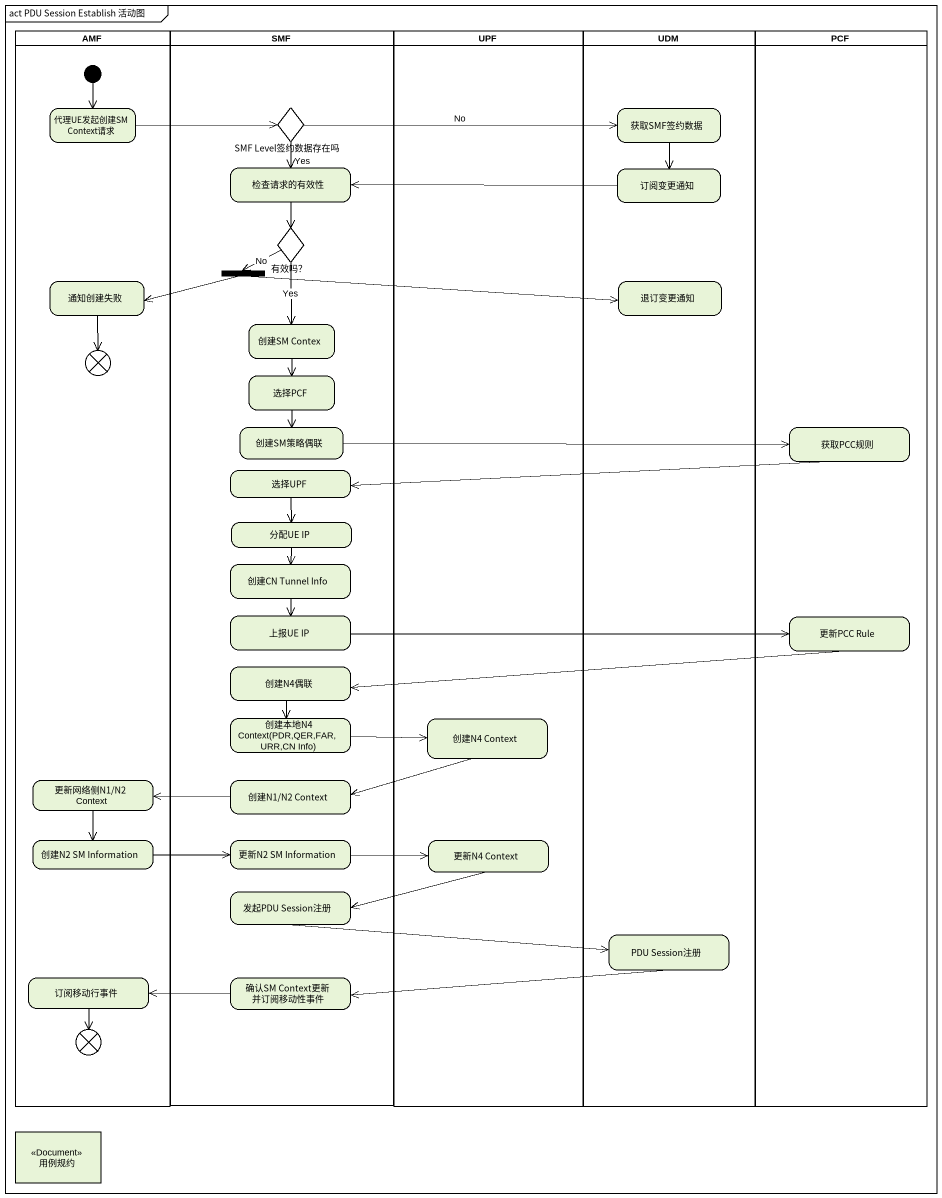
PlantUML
@startuml
mainframe act PDU Session Establish 活动图
hide empty description
state AMF <<partition>> {
  state "代理UE发起创建SM Context请求" as 代理UE发起创建SM_Context请求
  state 通知创建失败
  state flowfinal1 <<end>>
  state "更新网络侧N1/N2 Context" as 更新网络侧N1_N2_Context
  state "创建N2 SM Information" as 创建N2_SM_Information
  state 订阅移动行事件
  state flowfinal2 <<end>>
  [*] --> 代理UE发起创建SM_Context请求
}
state SMF <<partition>> {
  state "SMF Level签约数据存在吗" as SMF_Level签约数据存在吗 <<choice>>
  state 检查请求的有效性
  state "有效吗？" as 有效吗 <<choice>>
  state fork1 <<fork>>
  state "创建SM Contex" as 创建SM_Contex
  state 选择PCF
  state 创建SM策略偶联
  state 选择UPF
  state "分配UE IP" as 分配UE_IP
  state "创建CN Tunnel Info" as 创建CN_Tunnel_Info
  state "上报UE IP" as 上报UE_IP
  state 创建N4偶联
  state "创建本地N4 Context(PDR,QER,FAR, URR,CN Info)" as 创建本地N4_Context_PDR_QER_FAR
  state "创建N1/N2 Context" as 创建N1_N2_Context
  state "更新N2 SM Information" as 更新N2_SM_Information
  state "发起PDU Session注册" as 发起PDU_Session注册
  state "确认SM Context更新 并订阅移动性事件" as 确认SM_Context更新_并订阅移动性事件
}
state UPF <<partition>> {
  state "创建N4 Context" as 创建N4_Context
  state "更新N4 Context" as 更新N4_Context
}
state UDM <<partition>> {
  state 获取SMF签约数据
  state 订阅变更通知
  state 退订变更通知
  state "PDU Session注册" as PDU_Session注册
}
state PCF <<partition>> {
  state 获取PCC规则
  state "更新PCC Rule" as 更新PCC_Rule
}
state 用例规约 <<Document>>
代理UE发起创建SM_Context请求 -right-> SMF_Level签约数据存在吗
SMF_Level签约数据存在吗 -right-> 获取SMF签约数据 : No
SMF_Level签约数据存在吗 --> 检查请求的有效性 : Yes
获取SMF签约数据 --> 订阅变更通知
检查请求的有效性 --> 有效吗
订阅变更通知 -left-> 检查请求的有效性
有效吗 --> fork1 : No
有效吗 --> 创建SM_Contex : Yes
通知创建失败 --> flowfinal1
fork1 -left-> 通知创建失败
fork1 -right-> 退订变更通知
创建SM_Contex --> 选择PCF
选择PCF --> 创建SM策略偶联
创建SM策略偶联 -right-> 获取PCC规则
获取PCC规则 -left-> 选择UPF
选择UPF --> 分配UE_IP
分配UE_IP --> 创建CN_Tunnel_Info
创建CN_Tunnel_Info --> 上报UE_IP
上报UE_IP -right-> 更新PCC_Rule
更新PCC_Rule -left-> 创建N4偶联
创建N4偶联 --> 创建本地N4_Context_PDR_QER_FAR
创建本地N4_Context_PDR_QER_FAR -right-> 创建N4_Context
创建N4_Context -left-> 创建N1_N2_Context
更新网络侧N1_N2_Context --> 创建N2_SM_Information
创建N1_N2_Context -left-> 更新网络侧N1_N2_Context
创建N2_SM_Information -right-> 更新N2_SM_Information
更新N2_SM_Information -right-> 更新N4_Context
更新N4_Context -left-> 发起PDU_Session注册
发起PDU_Session注册 -right-> PDU_Session注册
PDU_Session注册 -left-> 确认SM_Context更新_并订阅移动性事件
订阅移动行事件 --> flowfinal2
确认SM_Context更新_并订阅移动性事件 -left-> 订阅移动行事件
@enduml
